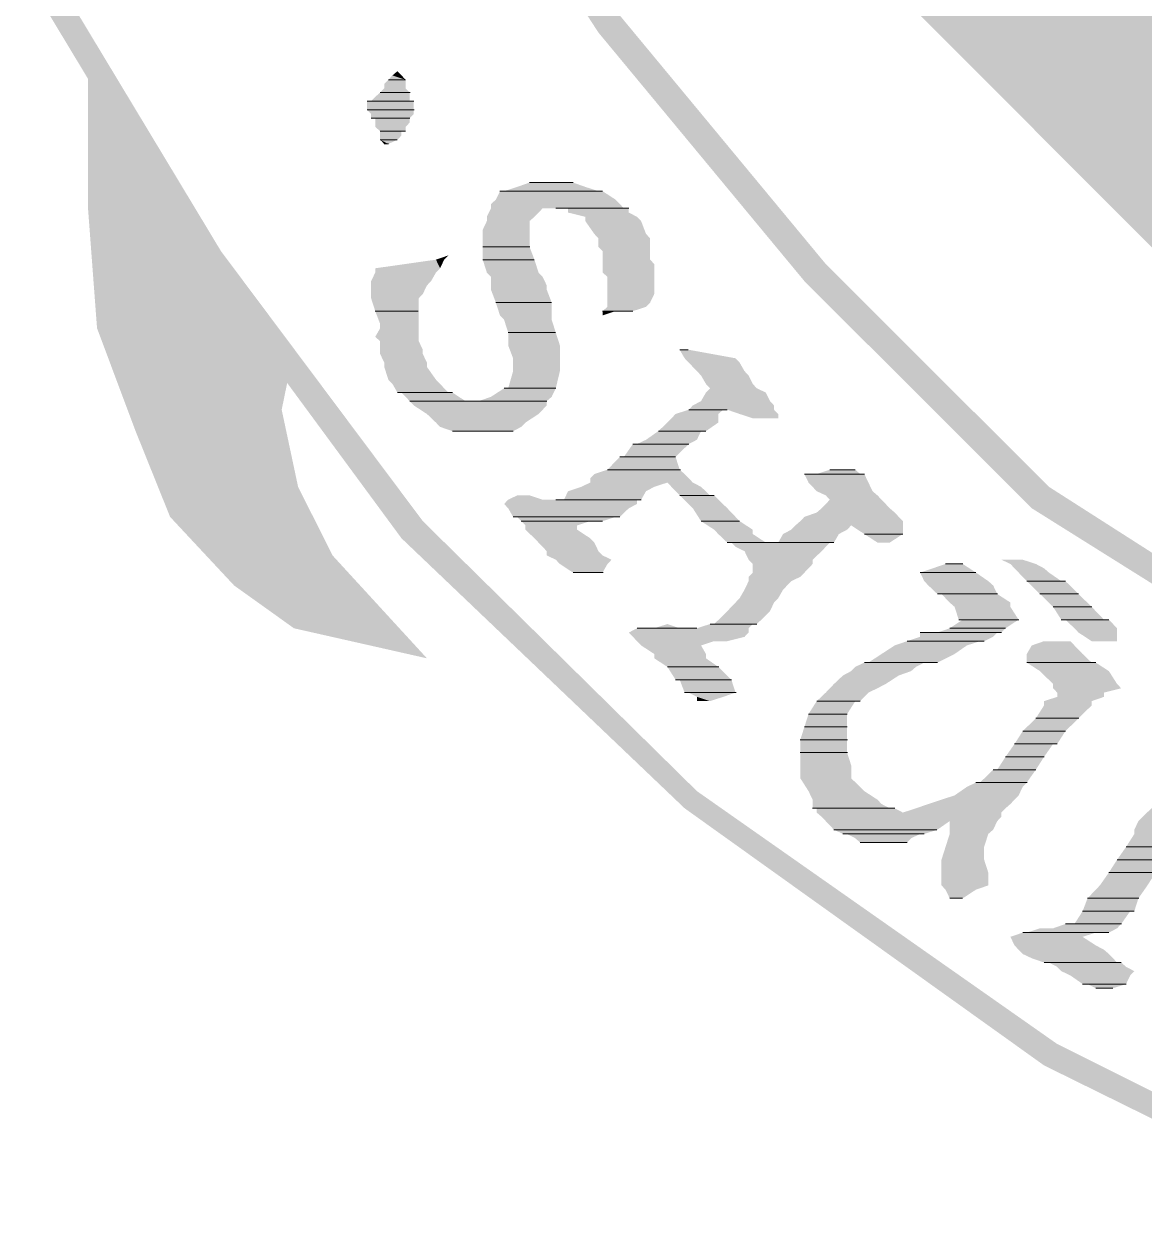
# Model space of a CAD drawing. Header units: inches. Extents: x 0.9 to 46, y 0.8 to 32.4.
# Drawn here: x 43.3525 to 43.7883, y 8.1898 to 8.6565 of the extents above; entities that cross this region are included whole.
import ezdxf

# ---------------------------------------------------------------- set-up
doc = ezdxf.new("R2010")
doc.units = ezdxf.units.IN
doc.header["$MEASUREMENT"] = 0
doc.layers.add('PDF_Geometry', color=7, linetype='Continuous')
doc.layers.add('PDF_Solid Fills', color=7, linetype='Continuous')

msp = doc.modelspace()

# ---------------------------------------------------------------- linework, layer by layer
at = {"layer": 'PDF_Geometry', "lineweight": 9}
for points in [[(43.49417, 8.63483), (43.50084, 8.63483)], [(43.49417, 8.63483), (43.50084, 8.63483)], [(43.49098, 8.62985), (43.50265, 8.62985)], [(43.49098, 8.62985), (43.50265, 8.62985)], [(43.48747, 8.6265), (43.48588, 8.6265), (43.50407, 8.6265)], [(43.48747, 8.6265), (43.50407, 8.6265)], [(43.48588, 8.62319), (43.50421, 8.62319)], [(43.48588, 8.62319), (43.50421, 8.62319)], [(43.48747, 8.61984), (43.50247, 8.61984)], [(43.48747, 8.61984), (43.50248, 8.61984)], [(43.49098, 8.61483), (43.49931, 8.61483)], [(43.49098, 8.61483), (43.50088, 8.61483), (43.49928, 8.61483)], [(43.49098, 8.61151), (43.49764, 8.61151)], [(43.49098, 8.61151), (43.49764, 8.61151)], [(43.49258, 8.60985), (43.49425, 8.60985)], [(43.53916, 8.5915), (43.53757, 8.5915), (43.57745, 8.5915)], [(43.53916, 8.5915), (43.57745, 8.5915)], [(43.55575, 8.59485), (43.54905, 8.59485), (43.56596, 8.59485)], [(43.55575, 8.59485), (43.56596, 8.59485)], [(43.55926, 8.58484), (43.58766, 8.58484)], [(43.55926, 8.58484), (43.58766, 8.58484)], [(43.53087, 8.56984), (43.5492, 8.56984)], [(43.53087, 8.56984), (43.5492, 8.56984)], [(43.53087, 8.56486), (43.55087, 8.56486)], [(43.53087, 8.56486), (43.55087, 8.56486)], [(43.48907, 8.54486), (43.50573, 8.54486)], [(43.48907, 8.54486), (43.50573, 8.54486)], [(43.53597, 8.54818), (43.55765, 8.54818)], [(43.53597, 8.54818), (43.55765, 8.54818)], [(43.57745, 8.54486), (43.58412, 8.54486)], [(43.57745, 8.54486), (43.58926, 8.54486), (43.58415, 8.54486)], [(43.57745, 8.54486), (43.58245, 8.54486)], [(43.57745, 8.54486), (43.58415, 8.54486), (43.58255, 8.54486)], [(43.54076, 8.5365), (43.55909, 8.5365)], [(43.54076, 8.5365), (43.55909, 8.5365)], [(43.60744, 8.52983), (43.61078, 8.52983)], [(43.49769, 8.51318), (43.51906, 8.51318)], [(43.49769, 8.51318), (43.51906, 8.51318)], [(43.54076, 8.51483), (43.53916, 8.51483), (43.55926, 8.51483)], [(43.54076, 8.51483), (43.55909, 8.51483)], [(43.50247, 8.50986), (43.5558, 8.50986)], [(43.50247, 8.50986), (43.5558, 8.50986)], [(43.61095, 8.50651), (43.62429, 8.50651)], [(43.61095, 8.50651), (43.62595, 8.50651), (43.62435, 8.50651)], [(43.51906, 8.49818), (43.53916, 8.49818)], [(43.51906, 8.49818), (43.54267, 8.49818), (43.53916, 8.49818)], [(43.52576, 8.49818), (43.53597, 8.49818)], [(43.52576, 8.49818), (43.53916, 8.49818), (43.53597, 8.49818)], [(43.59914, 8.49818), (43.61581, 8.49818)], [(43.59914, 8.49818), (43.61765, 8.49818), (43.61574, 8.49818)], [(43.59085, 8.49317), (43.58926, 8.49317), (43.61095, 8.49317)], [(43.59085, 8.49317), (43.61085, 8.49317)], [(43.58574, 8.48816), (43.58415, 8.48816), (43.60584, 8.48816)], [(43.58574, 8.48816), (43.60575, 8.48816)], [(43.57936, 8.48318), (43.60769, 8.48318)], [(43.57936, 8.48318), (43.60769, 8.48318)], [(43.66072, 8.48149), (43.65594, 8.48149), (43.67923, 8.48149)], [(43.66072, 8.48149), (43.67923, 8.48149)], [(43.66934, 8.48318), (43.66583, 8.48318), (43.67572, 8.48318)], [(43.67093, 8.48318), (43.66934, 8.48318), (43.67412, 8.48318)], [(43.66934, 8.48318), (43.67572, 8.48318)], [(43.56245, 8.47151), (43.55926, 8.47151), (43.59085, 8.47151)], [(43.56245, 8.47151), (43.59245, 8.47151), (43.59085, 8.47151)], [(43.60744, 8.4732), (43.62077, 8.4732)], [(43.60744, 8.4732), (43.62084, 8.4732)], [(43.54267, 8.46484), (43.58255, 8.46484)], [(43.54267, 8.46484), (43.58415, 8.46484), (43.58255, 8.46484)], [(43.54586, 8.46318), (43.57253, 8.46318)], [(43.54586, 8.46318), (43.57745, 8.46318), (43.57266, 8.46318)], [(43.61574, 8.46318), (43.63073, 8.46318)], [(43.61574, 8.46318), (43.63073, 8.46318)], [(43.67923, 8.45817), (43.69423, 8.45817)], [(43.67923, 8.45817), (43.69423, 8.45817)], [(43.62595, 8.45485), (43.66583, 8.45485)], [(43.62595, 8.45485), (43.66742, 8.45485), (43.66583, 8.45485)], [(43.56596, 8.44317), (43.57745, 8.44317)], [(43.56596, 8.44317), (43.57763, 8.44317)], [(43.70093, 8.44317), (43.72259, 8.44317)], [(43.70093, 8.44317), (43.72259, 8.44317)], [(43.71241, 8.44652), (43.71081, 8.44652), (43.71751, 8.44652)], [(43.7424, 8.43986), (43.75741, 8.43986)], [(43.7424, 8.43986), (43.7574, 8.43986)], [(43.70762, 8.43485), (43.73091, 8.43485)], [(43.70762, 8.43485), (43.73096, 8.43485)], [(43.74751, 8.43485), (43.76251, 8.43485)], [(43.74751, 8.43485), (43.76251, 8.43485)], [(43.75261, 8.42984), (43.76762, 8.42984)], [(43.75261, 8.42984), (43.76762, 8.42984)], [(43.71592, 8.42486), (43.73921, 8.42486)], [(43.71592, 8.42486), (43.73926, 8.42486)], [(43.7558, 8.42486), (43.77431, 8.42486)], [(43.7558, 8.42486), (43.77431, 8.42486)], [(43.59245, 8.42151), (43.59085, 8.42151), (43.61414, 8.42151)], [(43.59755, 8.42151), (43.59245, 8.42151), (43.61095, 8.42151)], [(43.59245, 8.42151), (43.61414, 8.42151)], [(43.59755, 8.42151), (43.61095, 8.42151)], [(43.62084, 8.42317), (43.61924, 8.42317), (43.63584, 8.42317)], [(43.62084, 8.42317), (43.63743, 8.42317), (43.63584, 8.42317)], [(43.70762, 8.41985), (43.70093, 8.41985), (43.73091, 8.41985)], [(43.70762, 8.41985), (43.73251, 8.41985), (43.73091, 8.41985)], [(43.71241, 8.42151), (43.73407, 8.42151)], [(43.71241, 8.42151), (43.73407, 8.42151)], [(43.69582, 8.4165), (43.72415, 8.4165)], [(43.69582, 8.4165), (43.72581, 8.4165), (43.72422, 8.4165)], [(43.60265, 8.40652), (43.62266, 8.40652)], [(43.60265, 8.40652), (43.62266, 8.40652)], [(43.68082, 8.40817), (43.67923, 8.40817), (43.70252, 8.40817)], [(43.68082, 8.40817), (43.70582, 8.40817)], [(43.68082, 8.40817), (43.70762, 8.40817), (43.70571, 8.40817)], [(43.68082, 8.40817), (43.70571, 8.40817), (43.70252, 8.40817)], [(43.7424, 8.40817), (43.76907, 8.40817)], [(43.7424, 8.40817), (43.7692, 8.40817)], [(43.60584, 8.40151), (43.62754, 8.40151)], [(43.60584, 8.40151), (43.6275, 8.40151)], [(43.60936, 8.3965), (43.62914, 8.3965)], [(43.60936, 8.3965), (43.62936, 8.3965)], [(43.66072, 8.39318), (43.67572, 8.39318)], [(43.66072, 8.39318), (43.67763, 8.39318), (43.67572, 8.39318)], [(43.65753, 8.38817), (43.67254, 8.38817)], [(43.65753, 8.38817), (43.67254, 8.38817)], [(43.74591, 8.38651), (43.76259, 8.38651)], [(43.74591, 8.38651), (43.76259, 8.38651)], [(43.65594, 8.38319), (43.67261, 8.38319)], [(43.65594, 8.38319), (43.67261, 8.38319)], [(43.74081, 8.3815), (43.75748, 8.3815)], [(43.74081, 8.3815), (43.75748, 8.3815)], [(43.65434, 8.37818), (43.67267, 8.37818)], [(43.65434, 8.37818), (43.67267, 8.37818)], [(43.65434, 8.37317), (43.67267, 8.37317)], [(43.65434, 8.37317), (43.67267, 8.37317)], [(43.73762, 8.37652), (43.75261, 8.37652)], [(43.73762, 8.37652), (43.75421, 8.37652), (43.75261, 8.37652)], [(43.73411, 8.37151), (43.74911, 8.37151)], [(43.73411, 8.37151), (43.74911, 8.37151)], [(43.73091, 8.36651), (43.72932, 8.36651), (43.74591, 8.36651)], [(43.73091, 8.36651), (43.74591, 8.36651)], [(43.72422, 8.36153), (43.72262, 8.36153), (43.7424, 8.36153)], [(43.72422, 8.36153), (43.74255, 8.36153)], [(43.65913, 8.35151), (43.69103, 8.35151)], [(43.65913, 8.35151), (43.69103, 8.35151)], [(43.66742, 8.34318), (43.70743, 8.34318)], [(43.66742, 8.34318), (43.70743, 8.34318)], [(43.67093, 8.34152), (43.70093, 8.34152)], [(43.67093, 8.34152), (43.70252, 8.34152), (43.70093, 8.34152)], [(43.67763, 8.33817), (43.69263, 8.33817)], [(43.67763, 8.33817), (43.69582, 8.33817), (43.69263, 8.33817)], [(43.67923, 8.33817), (43.68752, 8.33817)], [(43.67923, 8.33817), (43.69263, 8.33817), (43.68752, 8.33817)], [(43.78101, 8.33651), (43.79767, 8.33651)], [(43.78101, 8.33651), (43.79767, 8.33651)], [(43.7775, 8.3315), (43.79417, 8.3315)], [(43.7775, 8.3315), (43.796, 8.3315), (43.79409, 8.3315)], [(43.77431, 8.32653), (43.79264, 8.32653)], [(43.77431, 8.32653), (43.79264, 8.32653)], [(43.71241, 8.31651), (43.71741, 8.31651)], [(43.76601, 8.31651), (43.78601, 8.31651)], [(43.76601, 8.31651), (43.78601, 8.31651)], [(43.7641, 8.3115), (43.78243, 8.3115)], [(43.7641, 8.3115), (43.7842, 8.3115), (43.7826, 8.3115)], [(43.7424, 8.30317), (43.74081, 8.30317), (43.7692, 8.30317)], [(43.7424, 8.30317), (43.77431, 8.30317), (43.7692, 8.30317)], [(43.76091, 8.30652), (43.7574, 8.30652), (43.77909, 8.30652)], [(43.76091, 8.30652), (43.77924, 8.30652)], [(43.7491, 8.29153), (43.77909, 8.29153)], [(43.7491, 8.29153), (43.77909, 8.29153)], [(43.7641, 8.28317), (43.78101, 8.28317)], [(43.7641, 8.28317), (43.78077, 8.28317)], [(43.7692, 8.28151), (43.7759, 8.28151), (43.77431, 8.28151)]]:
    msp.add_lwpolyline(points, close=True, dxfattribs=at)
at = {"layer": 'PDF_Solid Fills', "lineweight": 9, "transparency": 33554559}
for points in [[(44.04933, 8.56151), (43.65753, 9.18983), (43.67763, 9.20148)], [(44.04933, 8.51653), (44.04933, 8.56151), (43.65753, 9.18983)], [(43.52927, 8.72484), (43.58415, 8.65985), (43.57585, 8.65318)], [(43.67763, 8.69651), (43.66934, 8.69153), (43.84578, 8.52983)], [(43.66934, 8.69153), (43.84578, 8.52983), (43.83908, 8.5215)], [(43.36081, 8.68151), (43.35251, 8.6765), (43.42909, 8.56818)], [(43.35251, 8.6765), (43.42909, 8.56818), (43.42079, 8.56317)], [(43.58415, 8.65985), (43.57585, 8.65318), (43.66423, 8.56317)], [(43.57585, 8.65318), (43.66423, 8.56317), (43.65594, 8.5565)], [(43.49769, 8.63818), (43.49577, 8.63652), (43.49928, 8.63652)], [(43.38761, 8.63652), (43.3774, 8.63652), (43.38761, 8.58484)], [(43.3774, 8.63652), (43.38761, 8.58484), (43.3774, 8.58484)], [(43.49417, 8.63483), (43.49258, 8.63317), (43.50088, 8.63317)], [(43.49577, 8.63652), (43.49417, 8.63483), (43.50088, 8.63483)], [(43.49417, 8.63483), (43.50088, 8.63483), (43.50088, 8.63317)], [(43.49577, 8.63652), (43.49928, 8.63652), (43.50088, 8.63483)], [(43.49098, 8.62985), (43.48907, 8.62816), (43.50247, 8.62816)], [(43.49258, 8.63151), (43.49098, 8.62985), (43.50247, 8.62985)], [(43.49098, 8.62985), (43.50247, 8.62985), (43.50247, 8.62816)], [(43.49258, 8.63317), (43.49258, 8.63151), (43.50088, 8.63151)], [(43.49258, 8.63317), (43.50088, 8.63317), (43.50088, 8.63151)], [(43.49258, 8.63151), (43.50088, 8.63151), (43.50247, 8.62985)], [(43.48588, 8.6265), (43.48588, 8.62485), (43.50407, 8.62485)], [(43.48588, 8.6265), (43.50407, 8.6265), (43.50407, 8.62485)], [(43.48588, 8.62485), (43.48588, 8.62319), (43.50407, 8.62319)], [(43.48588, 8.62485), (43.50407, 8.62485), (43.50407, 8.62319)], [(43.48907, 8.62816), (43.48747, 8.6265), (43.50247, 8.6265)], [(43.48907, 8.62816), (43.50247, 8.62816), (43.50247, 8.6265)], [(43.48588, 8.62319), (43.48747, 8.6215), (43.50407, 8.6215)], [(43.48588, 8.62319), (43.50407, 8.62319), (43.50407, 8.6215)], [(43.48747, 8.6215), (43.48747, 8.61984), (43.50247, 8.61984)], [(43.48747, 8.6215), (43.50407, 8.6215), (43.50247, 8.61984)], [(43.48907, 8.61984), (43.48907, 8.61818), (43.50247, 8.61818)], [(43.48907, 8.61984), (43.50247, 8.61984), (43.50247, 8.61818)], [(43.48907, 8.61818), (43.48907, 8.61652), (43.50088, 8.61652)], [(43.48907, 8.61818), (43.50247, 8.61818), (43.50088, 8.61652)], [(43.48907, 8.61652), (43.49098, 8.61483), (43.50088, 8.61483)], [(43.48907, 8.61652), (43.50088, 8.61652), (43.50088, 8.61483)], [(43.49098, 8.61483), (43.49098, 8.61317), (43.49928, 8.61317)], [(43.49098, 8.61483), (43.49928, 8.61483), (43.49928, 8.61317)], [(43.49098, 8.61317), (43.49098, 8.61151), (43.49769, 8.61151)], [(43.49098, 8.61317), (43.49928, 8.61317), (43.49769, 8.61151)], [(43.49098, 8.61151), (43.49258, 8.60985), (43.49417, 8.60985)], [(43.49098, 8.61151), (43.49769, 8.61151), (43.49417, 8.60985)], [(43.53757, 8.5915), (43.53597, 8.58819), (43.58255, 8.58819)], [(43.53757, 8.5915), (43.57745, 8.5915), (43.58255, 8.58819)], [(43.54427, 8.59316), (43.53916, 8.5915), (43.57585, 8.5915)], [(43.54905, 8.59485), (43.54427, 8.59316), (43.57075, 8.59316)], [(43.54427, 8.59316), (43.57075, 8.59316), (43.57585, 8.5915)], [(43.54905, 8.59485), (43.56596, 8.59485), (43.57075, 8.59316)], [(43.53597, 8.58819), (43.53406, 8.58649), (43.58415, 8.58649)], [(43.53597, 8.58819), (43.58255, 8.58819), (43.58415, 8.58649)], [(43.38761, 8.58484), (43.3774, 8.58484), (43.3908, 8.53985)], [(43.3774, 8.58484), (43.3908, 8.53985), (43.38091, 8.53819)], [(43.53406, 8.58484), (43.53246, 8.58152), (43.55097, 8.58152)], [(43.53406, 8.58649), (43.53406, 8.58484), (43.58574, 8.58484)], [(43.53406, 8.58649), (43.58415, 8.58649), (43.58574, 8.58484)], [(43.53406, 8.58484), (43.55416, 8.58484), (43.55097, 8.58152)], [(43.56405, 8.58484), (43.56405, 8.58318), (43.58766, 8.58318)], [(43.56405, 8.58484), (43.58766, 8.58484), (43.58766, 8.58318)], [(43.56405, 8.58318), (43.57075, 8.58152), (43.59085, 8.58152)], [(43.56405, 8.58318), (43.58766, 8.58318), (43.59085, 8.58152)], [(43.53246, 8.57986), (43.53087, 8.57651), (43.54905, 8.57651)], [(43.53246, 8.58152), (43.53246, 8.57986), (43.54905, 8.57986)], [(43.53246, 8.58152), (43.55097, 8.58152), (43.54905, 8.57986)], [(43.53246, 8.57986), (43.54905, 8.57986), (43.54905, 8.57651)], [(43.57075, 8.58152), (43.57075, 8.57986), (43.59245, 8.57986)], [(43.57075, 8.58152), (43.59085, 8.58152), (43.59245, 8.57986)], [(43.57075, 8.57986), (43.57426, 8.57485), (43.59436, 8.57485)], [(43.57075, 8.57986), (43.59245, 8.57986), (43.59436, 8.57485)], [(43.53087, 8.57651), (43.53087, 8.56984), (43.54905, 8.56984)], [(43.53087, 8.57651), (43.54905, 8.57651), (43.54905, 8.56984)], [(43.57426, 8.57485), (43.57585, 8.57319), (43.59595, 8.57319)], [(43.57426, 8.57485), (43.59436, 8.57485), (43.59595, 8.57319)], [(43.57585, 8.57319), (43.57585, 8.56984), (43.59595, 8.56984)], [(43.57585, 8.57319), (43.59595, 8.57319), (43.59595, 8.56984)], [(43.42909, 8.56818), (43.42079, 8.56317), (43.50757, 8.46318)], [(43.53087, 8.56984), (43.53087, 8.56486), (43.55097, 8.56486)], [(43.53087, 8.56984), (43.54905, 8.56984), (43.55097, 8.56486)], [(43.57585, 8.56984), (43.57745, 8.56818), (43.59595, 8.56818)], [(43.57585, 8.56984), (43.59595, 8.56984), (43.59595, 8.56818)], [(43.57745, 8.56818), (43.57745, 8.56486), (43.59595, 8.56486)], [(43.57745, 8.56818), (43.59595, 8.56818), (43.59595, 8.56486)], [(43.51268, 8.56486), (43.48907, 8.56151), (43.51428, 8.56151)], [(43.51747, 8.56652), (43.51268, 8.56486), (43.51587, 8.56486)], [(43.51268, 8.56486), (43.51587, 8.56486), (43.51428, 8.56151)], [(43.53087, 8.56486), (43.53246, 8.55985), (43.55256, 8.55985)], [(43.53087, 8.56486), (43.55097, 8.56486), (43.55256, 8.55985)], [(43.57745, 8.56486), (43.57745, 8.56317), (43.59755, 8.56317)], [(43.57745, 8.56486), (43.59595, 8.56486), (43.59755, 8.56317)], [(43.42079, 8.56317), (43.50757, 8.46318), (43.49928, 8.45651)], [(43.48907, 8.55985), (43.48747, 8.5565), (43.51077, 8.5565)], [(43.48907, 8.56151), (43.48907, 8.55985), (43.51268, 8.55985)], [(43.48907, 8.56151), (43.51428, 8.56151), (43.51268, 8.55985)], [(43.48907, 8.55985), (43.51268, 8.55985), (43.51077, 8.5565)], [(43.53246, 8.55985), (43.53406, 8.55819), (43.55416, 8.55819)], [(43.53246, 8.55985), (43.55256, 8.55985), (43.55416, 8.55819)], [(43.57745, 8.56317), (43.57745, 8.55985), (43.59755, 8.55985)], [(43.57745, 8.56317), (43.59755, 8.56317), (43.59755, 8.55985)], [(43.57745, 8.55985), (43.57936, 8.55819), (43.59755, 8.55819)], [(43.57745, 8.55985), (43.59755, 8.55985), (43.59755, 8.55819)], [(43.66423, 8.56317), (43.65594, 8.5565), (43.75101, 8.47652)], [(43.48747, 8.5565), (43.48747, 8.55484), (43.50917, 8.55484)], [(43.48747, 8.5565), (43.51077, 8.5565), (43.50917, 8.55484)], [(43.48747, 8.55484), (43.48747, 8.55153), (43.50757, 8.55153)], [(43.48747, 8.55484), (43.50917, 8.55484), (43.50757, 8.55153)], [(43.53406, 8.55819), (43.53406, 8.55484), (43.55575, 8.55484)], [(43.53406, 8.55819), (43.55416, 8.55819), (43.55575, 8.55484)], [(43.53406, 8.55484), (43.53406, 8.55319), (43.55575, 8.55319)], [(43.53406, 8.55484), (43.55575, 8.55484), (43.55575, 8.55319)], [(43.57936, 8.55819), (43.57936, 8.55484), (43.59755, 8.55484)], [(43.57936, 8.55819), (43.59755, 8.55819), (43.59755, 8.55484)], [(43.57936, 8.55484), (43.57936, 8.55153), (43.59755, 8.55153)], [(43.57936, 8.55484), (43.59755, 8.55484), (43.59755, 8.55153)], [(43.65594, 8.5565), (43.75101, 8.47652), (43.74432, 8.46819)], [(43.48747, 8.55153), (43.48747, 8.54984), (43.50598, 8.54984)], [(43.48747, 8.55153), (43.50757, 8.55153), (43.50598, 8.54984)], [(43.48747, 8.54984), (43.48907, 8.54486), (43.50598, 8.54486)], [(43.48747, 8.54984), (43.50598, 8.54984), (43.50598, 8.54486)], [(43.53406, 8.55319), (43.53597, 8.54818), (43.55767, 8.54818)], [(43.53406, 8.55319), (43.55575, 8.55319), (43.55767, 8.54818)], [(43.57936, 8.55153), (43.57936, 8.54818), (43.59595, 8.54818)], [(43.57936, 8.55153), (43.59755, 8.55153), (43.59595, 8.54818)], [(43.48907, 8.54486), (43.49098, 8.53985), (43.50598, 8.53985)], [(43.48907, 8.54486), (43.50598, 8.54486), (43.50598, 8.53985)], [(43.53597, 8.54818), (43.53757, 8.54317), (43.55767, 8.54317)], [(43.53597, 8.54818), (43.55767, 8.54818), (43.55767, 8.54317)], [(43.57936, 8.54652), (43.57745, 8.54486), (43.58926, 8.54486)], [(43.57745, 8.54486), (43.58255, 8.54486), (43.57745, 8.54317)], [(43.57936, 8.54818), (43.57936, 8.54652), (43.59436, 8.54652)], [(43.57936, 8.54818), (43.59595, 8.54818), (43.59436, 8.54652)], [(43.57936, 8.54652), (43.59436, 8.54652), (43.58926, 8.54486)], [(43.53757, 8.54317), (43.53916, 8.54151), (43.55767, 8.54151)], [(43.53757, 8.54317), (43.55767, 8.54317), (43.55767, 8.54151)], [(43.53916, 8.54151), (43.54076, 8.5365), (43.55926, 8.5365)], [(43.53916, 8.54151), (43.55767, 8.54151), (43.55926, 8.5365)], [(43.3908, 8.53985), (43.38091, 8.53819), (43.4042, 8.5015)], [(43.38091, 8.53819), (43.4042, 8.5015), (43.3959, 8.49818)], [(43.49098, 8.53819), (43.48907, 8.53484), (43.50598, 8.53484)], [(43.49098, 8.53985), (43.49098, 8.53819), (43.50598, 8.53819)], [(43.49098, 8.53985), (43.50598, 8.53985), (43.50598, 8.53819)], [(43.49098, 8.53819), (43.50598, 8.53819), (43.50598, 8.53484)], [(43.54076, 8.5365), (43.54076, 8.53152), (43.56086, 8.53152)], [(43.54076, 8.5365), (43.55926, 8.5365), (43.56086, 8.53152)], [(43.44249, 8.50651), (43.4527, 8.50651), (43.44759, 8.53152)], [(43.4527, 8.50651), (43.44759, 8.53152), (43.45748, 8.52983)], [(43.48907, 8.53484), (43.49098, 8.53318), (43.50598, 8.53318)], [(43.48907, 8.53484), (43.50598, 8.53484), (43.50598, 8.53318)], [(43.49098, 8.53318), (43.49098, 8.52983), (43.50757, 8.52983)], [(43.49098, 8.53318), (43.50598, 8.53318), (43.50757, 8.52983)], [(43.54076, 8.53152), (43.54267, 8.52651), (43.56086, 8.52651)], [(43.54076, 8.53152), (43.56086, 8.53152), (43.56086, 8.52651)], [(43.49098, 8.52983), (43.49098, 8.52817), (43.50757, 8.52817)], [(43.49098, 8.52983), (43.50757, 8.52983), (43.50757, 8.52817)], [(43.49098, 8.52817), (43.49258, 8.52485), (43.50917, 8.52485)], [(43.49098, 8.52817), (43.50757, 8.52817), (43.50917, 8.52485)], [(43.54267, 8.52651), (43.54267, 8.5215), (43.56086, 8.5215)], [(43.54267, 8.52651), (43.56086, 8.52651), (43.56086, 8.5215)], [(43.60744, 8.52983), (43.60936, 8.52651), (43.62914, 8.52651)], [(43.60744, 8.52983), (43.61095, 8.52983), (43.62914, 8.52651)], [(43.60936, 8.52651), (43.61095, 8.52485), (43.63073, 8.52485)], [(43.60936, 8.52651), (43.62914, 8.52651), (43.63073, 8.52485)], [(43.49258, 8.52485), (43.49258, 8.52316), (43.50917, 8.52316)], [(43.49258, 8.52485), (43.50917, 8.52485), (43.50917, 8.52316)], [(43.49258, 8.52316), (43.49417, 8.51819), (43.51268, 8.51819)], [(43.49258, 8.52316), (43.50917, 8.52316), (43.51268, 8.51819)], [(43.54267, 8.5215), (43.54076, 8.51483), (43.55926, 8.51483)], [(43.54267, 8.5215), (43.56086, 8.5215), (43.55926, 8.51483)], [(43.61095, 8.52485), (43.61414, 8.5215), (43.63265, 8.5215)], [(43.61095, 8.52485), (43.63073, 8.52485), (43.63265, 8.5215)], [(43.61414, 8.5215), (43.61574, 8.51984), (43.63424, 8.51984)], [(43.61414, 8.5215), (43.63265, 8.5215), (43.63424, 8.51984)], [(43.49417, 8.51819), (43.49577, 8.51653), (43.51428, 8.51653)], [(43.49417, 8.51819), (43.51268, 8.51819), (43.51428, 8.51653)], [(43.61574, 8.51984), (43.61765, 8.51653), (43.63584, 8.51653)], [(43.61574, 8.51984), (43.63424, 8.51984), (43.63584, 8.51653)], [(43.49577, 8.51653), (43.49769, 8.51318), (43.51747, 8.51318)], [(43.49577, 8.51653), (43.51428, 8.51653), (43.51747, 8.51318)], [(43.49928, 8.51318), (43.50247, 8.50986), (43.52417, 8.50986)], [(43.49928, 8.51318), (43.51906, 8.51318), (43.52417, 8.50986)], [(43.53916, 8.51483), (43.53406, 8.51152), (43.55767, 8.51152)], [(43.53916, 8.51483), (43.55926, 8.51483), (43.55767, 8.51152)], [(43.61765, 8.51318), (43.61574, 8.50986), (43.64254, 8.50986)], [(43.61765, 8.51653), (43.61924, 8.51483), (43.63743, 8.51483)], [(43.61765, 8.51653), (43.63584, 8.51653), (43.63743, 8.51483)], [(43.61924, 8.51483), (43.61765, 8.51318), (43.64094, 8.51318)], [(43.61765, 8.51318), (43.64094, 8.51318), (43.64254, 8.50986)], [(43.61924, 8.51483), (43.63743, 8.51483), (43.64094, 8.51318)], [(43.50247, 8.50986), (43.50407, 8.50817), (43.55575, 8.50817)], [(43.50247, 8.50986), (43.55575, 8.50986), (43.55575, 8.50817)], [(43.50407, 8.50817), (43.50917, 8.50485), (43.55256, 8.50485)], [(43.50407, 8.50817), (43.55575, 8.50817), (43.55256, 8.50485)], [(43.53406, 8.51152), (43.52927, 8.50986), (43.55575, 8.50986)], [(43.53406, 8.51152), (43.55767, 8.51152), (43.55575, 8.50986)], [(43.61255, 8.50817), (43.61095, 8.50651), (43.64413, 8.50651)], [(43.61574, 8.50986), (43.61255, 8.50817), (43.64413, 8.50817)], [(43.61255, 8.50817), (43.64413, 8.50817), (43.64413, 8.50651)], [(43.61574, 8.50986), (43.64254, 8.50986), (43.64413, 8.50817)], [(43.44919, 8.4732), (43.45908, 8.47652), (43.44249, 8.50651)], [(43.45908, 8.47652), (43.44249, 8.50651), (43.4527, 8.50651)], [(43.50917, 8.50485), (43.51268, 8.5015), (43.54746, 8.5015)], [(43.50917, 8.50485), (43.55256, 8.50485), (43.54746, 8.5015)], [(43.60584, 8.50485), (43.60265, 8.5015), (43.62244, 8.5015)], [(43.61095, 8.50651), (43.60584, 8.50485), (43.62244, 8.50485)], [(43.60584, 8.50485), (43.62244, 8.50485), (43.62244, 8.5015)], [(43.61095, 8.50651), (43.62435, 8.50651), (43.62244, 8.50485)], [(43.62595, 8.50651), (43.63073, 8.50485), (43.64573, 8.50485)], [(43.62595, 8.50651), (43.64413, 8.50651), (43.64573, 8.50485)], [(43.63073, 8.50485), (43.63584, 8.50319), (43.64573, 8.50319)], [(43.63073, 8.50485), (43.64573, 8.50485), (43.64573, 8.50319)], [(43.4042, 8.5015), (43.3959, 8.49818), (43.4176, 8.47151)], [(43.3959, 8.49818), (43.4176, 8.47151), (43.40931, 8.46484)], [(43.51268, 8.5015), (43.51428, 8.49984), (43.54586, 8.49984)], [(43.51268, 8.5015), (43.54746, 8.5015), (43.54586, 8.49984)], [(43.51428, 8.49984), (43.51906, 8.49818), (43.54267, 8.49818)], [(43.51428, 8.49984), (43.54586, 8.49984), (43.54267, 8.49818)], [(43.59914, 8.49818), (43.59436, 8.49483), (43.61414, 8.49483)], [(43.60265, 8.5015), (43.59914, 8.49818), (43.61765, 8.49818)], [(43.59914, 8.49818), (43.61574, 8.49818), (43.61414, 8.49483)], [(43.60265, 8.5015), (43.62244, 8.5015), (43.61765, 8.49818)], [(43.59436, 8.49483), (43.59085, 8.49317), (43.61095, 8.49317)], [(43.59436, 8.49483), (43.61414, 8.49483), (43.61095, 8.49317)], [(43.58926, 8.49317), (43.58574, 8.48816), (43.60584, 8.48816)], [(43.58926, 8.49317), (43.61095, 8.49317), (43.60584, 8.48816)], [(43.58415, 8.48816), (43.57936, 8.48318), (43.60744, 8.48318)], [(43.58415, 8.48816), (43.60584, 8.48816), (43.60744, 8.48318)], [(43.57426, 8.48149), (43.57266, 8.47987), (43.61095, 8.47987)], [(43.57266, 8.47987), (43.57266, 8.47818), (43.61255, 8.47818)], [(43.57266, 8.47987), (43.61095, 8.47987), (43.61255, 8.47818)], [(43.57936, 8.48318), (43.57426, 8.48149), (43.60936, 8.48149)], [(43.57426, 8.48149), (43.60936, 8.48149), (43.61095, 8.47987)], [(43.57936, 8.48318), (43.60744, 8.48318), (43.60936, 8.48149)], [(43.65594, 8.48149), (43.65753, 8.47818), (43.68082, 8.47818)], [(43.65594, 8.48149), (43.67923, 8.48149), (43.68082, 8.47818)], [(43.66583, 8.48318), (43.66072, 8.48149), (43.67763, 8.48149)], [(43.66583, 8.48318), (43.67572, 8.48318), (43.67763, 8.48149)], [(43.47248, 8.44984), (43.44919, 8.4732), (43.45908, 8.47652)], [(43.56405, 8.47482), (43.56245, 8.47151), (43.59245, 8.47151)], [(43.56915, 8.47652), (43.56405, 8.47482), (43.59436, 8.47482)], [(43.56405, 8.47482), (43.59436, 8.47482), (43.59245, 8.47151)], [(43.57266, 8.47818), (43.56915, 8.47652), (43.59755, 8.47652)], [(43.56915, 8.47652), (43.59755, 8.47652), (43.59436, 8.47482)], [(43.57266, 8.47818), (43.60265, 8.47818), (43.59755, 8.47652)], [(43.60265, 8.47818), (43.60425, 8.47652), (43.61574, 8.47652)], [(43.60265, 8.47818), (43.61255, 8.47818), (43.61574, 8.47652)], [(43.60425, 8.47652), (43.60744, 8.4732), (43.61924, 8.4732)], [(43.60425, 8.47652), (43.61574, 8.47652), (43.61924, 8.4732)], [(43.65753, 8.47818), (43.66072, 8.47482), (43.68242, 8.47482)], [(43.65753, 8.47818), (43.68082, 8.47818), (43.68242, 8.47482)], [(43.66072, 8.47482), (43.66423, 8.4732), (43.68433, 8.4732)], [(43.66072, 8.47482), (43.68242, 8.47482), (43.68433, 8.4732)], [(43.75101, 8.47652), (43.74432, 8.46819), (43.82918, 8.42652)], [(43.4176, 8.47151), (43.40931, 8.46484), (43.44089, 8.44483)], [(43.46418, 8.44317), (43.47248, 8.44984), (43.44919, 8.4732)], [(43.54076, 8.47151), (43.53916, 8.46985), (43.59085, 8.46985)], [(43.54427, 8.4732), (43.54076, 8.47151), (43.55416, 8.47151)], [(43.54076, 8.47151), (43.59085, 8.47151), (43.59085, 8.46985)], [(43.54427, 8.4732), (43.54905, 8.4732), (43.55416, 8.47151)], [(43.60744, 8.4732), (43.61255, 8.46819), (43.62595, 8.46819)], [(43.60744, 8.4732), (43.62084, 8.4732), (43.62595, 8.46819)], [(43.66583, 8.47151), (43.66264, 8.46819), (43.68912, 8.46819)], [(43.66423, 8.4732), (43.66583, 8.47151), (43.68593, 8.47151)], [(43.66423, 8.4732), (43.68433, 8.4732), (43.68593, 8.47151)], [(43.66583, 8.47151), (43.68593, 8.47151), (43.68912, 8.46819)], [(43.53916, 8.46985), (43.54076, 8.46819), (43.58766, 8.46819)], [(43.53916, 8.46985), (43.59085, 8.46985), (43.58766, 8.46819)], [(43.54076, 8.46819), (43.54267, 8.46484), (43.58415, 8.46484)], [(43.54076, 8.46819), (43.58766, 8.46819), (43.58415, 8.46484)], [(43.61255, 8.46819), (43.61574, 8.46318), (43.63073, 8.46318)], [(43.61255, 8.46819), (43.62595, 8.46819), (43.63073, 8.46318)], [(43.66072, 8.46653), (43.65594, 8.46484), (43.69263, 8.46484)], [(43.66264, 8.46819), (43.66072, 8.46653), (43.69103, 8.46653)], [(43.66072, 8.46653), (43.69103, 8.46653), (43.69263, 8.46484)], [(43.66264, 8.46819), (43.68912, 8.46819), (43.69103, 8.46653)], [(43.74432, 8.46819), (43.82918, 8.42652), (43.82408, 8.41819)], [(43.40931, 8.46484), (43.44089, 8.44483), (43.43419, 8.43817)], [(43.50757, 8.46318), (43.49928, 8.45651), (43.61414, 8.35818)], [(43.54427, 8.46484), (43.54586, 8.46318), (43.57745, 8.46318)], [(43.54427, 8.46484), (43.58255, 8.46484), (43.57745, 8.46318)], [(43.54586, 8.46318), (43.54746, 8.46152), (43.56756, 8.46152)], [(43.54586, 8.46318), (43.57266, 8.46318), (43.56756, 8.46152)], [(43.54746, 8.46152), (43.54746, 8.45986), (43.56756, 8.45986)], [(43.54746, 8.46152), (43.56756, 8.46152), (43.56756, 8.45986)], [(43.61574, 8.46318), (43.62084, 8.45986), (43.63584, 8.45986)], [(43.61574, 8.46318), (43.63073, 8.46318), (43.63584, 8.45986)], [(43.65243, 8.46152), (43.65083, 8.45986), (43.67253, 8.45986)], [(43.65434, 8.46318), (43.65243, 8.46152), (43.69422, 8.46152)], [(43.65243, 8.46152), (43.67412, 8.46152), (43.67253, 8.45986)], [(43.65594, 8.46484), (43.65434, 8.46318), (43.69422, 8.46318)], [(43.65434, 8.46318), (43.69422, 8.46318), (43.69422, 8.46152)], [(43.65594, 8.46484), (43.69263, 8.46484), (43.69422, 8.46318)], [(43.67412, 8.46152), (43.67923, 8.45817), (43.69422, 8.45817)], [(43.67412, 8.46152), (43.69422, 8.46152), (43.69422, 8.45817)], [(43.49928, 8.45651), (43.61414, 8.35818), (43.60936, 8.35151)], [(43.54746, 8.45986), (43.55097, 8.45651), (43.57266, 8.45651)], [(43.54746, 8.45986), (43.56756, 8.45986), (43.57266, 8.45651)], [(43.55097, 8.45651), (43.55256, 8.45485), (43.57426, 8.45485)], [(43.55097, 8.45651), (43.57266, 8.45651), (43.57426, 8.45485)], [(43.62084, 8.45986), (43.62244, 8.45817), (43.63584, 8.45817)], [(43.62084, 8.45986), (43.63584, 8.45986), (43.63584, 8.45817)], [(43.62244, 8.45817), (43.62595, 8.45485), (43.64094, 8.45485)], [(43.62244, 8.45817), (43.63584, 8.45817), (43.64094, 8.45485)], [(43.64764, 8.45817), (43.64573, 8.45485), (43.66742, 8.45485)], [(43.65083, 8.45986), (43.64764, 8.45817), (43.66934, 8.45817)], [(43.64764, 8.45817), (43.66934, 8.45817), (43.66742, 8.45485)], [(43.65083, 8.45986), (43.67253, 8.45986), (43.66934, 8.45817)], [(43.67923, 8.45817), (43.68433, 8.45485), (43.68912, 8.45485)], [(43.67923, 8.45817), (43.69422, 8.45817), (43.68912, 8.45485)], [(43.55256, 8.45485), (43.55575, 8.4515), (43.57585, 8.4515)], [(43.55256, 8.45485), (43.57426, 8.45485), (43.57585, 8.4515)], [(43.55575, 8.4515), (43.55575, 8.44984), (43.57745, 8.44984)], [(43.55575, 8.4515), (43.57585, 8.4515), (43.57745, 8.44984)], [(43.62754, 8.45485), (43.62914, 8.45319), (43.66423, 8.45319)], [(43.62754, 8.45485), (43.66583, 8.45485), (43.66423, 8.45319)], [(43.62914, 8.45319), (43.63265, 8.4515), (43.66264, 8.4515)], [(43.62914, 8.45319), (43.66423, 8.45319), (43.66264, 8.4515)], [(43.63265, 8.4515), (43.63424, 8.44818), (43.65913, 8.44818)], [(43.63265, 8.4515), (43.66264, 8.4515), (43.65913, 8.44818)], [(43.50917, 8.40983), (43.46418, 8.44317), (43.47248, 8.44984)], [(43.55575, 8.44984), (43.55926, 8.44818), (43.58096, 8.44818)], [(43.55575, 8.44984), (43.57745, 8.44984), (43.58096, 8.44818)], [(43.55926, 8.44818), (43.56086, 8.44652), (43.57936, 8.44652)], [(43.55926, 8.44818), (43.58096, 8.44818), (43.57936, 8.44652)], [(43.63424, 8.44818), (43.63584, 8.44652), (43.65913, 8.44652)], [(43.63424, 8.44818), (43.65913, 8.44818), (43.65913, 8.44652)], [(43.73251, 8.44818), (43.73602, 8.44652), (43.74591, 8.44652)], [(43.73251, 8.44818), (43.74081, 8.44818), (43.74591, 8.44652)], [(43.44089, 8.44483), (43.43419, 8.43817), (43.46099, 8.42984)], [(43.48078, 8.42652), (43.50917, 8.40983), (43.46418, 8.44317)], [(43.56086, 8.44652), (43.56596, 8.44317), (43.57745, 8.44317)], [(43.56086, 8.44652), (43.57936, 8.44652), (43.57745, 8.44317)], [(43.63584, 8.44317), (43.63424, 8.44152), (43.65434, 8.44152)], [(43.63584, 8.44652), (43.63584, 8.44317), (43.65594, 8.44317)], [(43.63584, 8.44652), (43.65913, 8.44652), (43.65594, 8.44317)], [(43.63584, 8.44317), (43.65594, 8.44317), (43.65434, 8.44152)], [(43.71081, 8.44652), (43.70093, 8.44317), (43.72262, 8.44317)], [(43.70093, 8.44317), (43.70252, 8.43986), (43.72741, 8.43986)], [(43.70093, 8.44317), (43.72262, 8.44317), (43.72741, 8.43986)], [(43.71081, 8.44652), (43.71751, 8.44652), (43.72262, 8.44317)], [(43.73602, 8.44652), (43.73762, 8.44483), (43.7491, 8.44483)], [(43.73602, 8.44652), (43.74591, 8.44652), (43.7491, 8.44483)], [(43.73762, 8.44483), (43.73921, 8.44317), (43.75101, 8.44317)], [(43.73762, 8.44483), (43.7491, 8.44483), (43.75101, 8.44317)], [(43.73921, 8.44317), (43.7424, 8.43986), (43.7558, 8.43986)], [(43.73921, 8.44317), (43.75101, 8.44317), (43.7558, 8.43986)], [(43.43419, 8.43817), (43.46099, 8.42984), (43.45748, 8.42151)], [(43.63424, 8.43986), (43.63265, 8.43651), (43.64764, 8.43651)], [(43.63424, 8.44152), (43.63424, 8.43986), (43.65083, 8.43986)], [(43.63424, 8.44152), (43.65434, 8.44152), (43.65083, 8.43986)], [(43.63424, 8.43986), (43.65083, 8.43986), (43.64764, 8.43651)], [(43.70252, 8.43986), (43.70412, 8.43817), (43.72932, 8.43817)], [(43.70252, 8.43986), (43.72741, 8.43986), (43.72932, 8.43817)], [(43.70412, 8.43817), (43.70762, 8.43485), (43.73091, 8.43485)], [(43.70412, 8.43817), (43.72932, 8.43817), (43.73091, 8.43485)], [(43.7424, 8.43986), (43.74751, 8.43485), (43.7625, 8.43485)], [(43.7424, 8.43986), (43.7574, 8.43986), (43.7625, 8.43485)], [(43.63073, 8.43319), (43.62914, 8.43153), (43.64413, 8.43153)], [(43.63265, 8.43651), (43.63073, 8.43319), (43.64573, 8.43319)], [(43.63073, 8.43319), (43.64573, 8.43319), (43.64413, 8.43153)], [(43.63265, 8.43651), (43.64764, 8.43651), (43.64573, 8.43319)], [(43.70922, 8.43485), (43.71241, 8.43153), (43.73602, 8.43153)], [(43.70922, 8.43485), (43.73091, 8.43485), (43.73602, 8.43153)], [(43.74751, 8.43485), (43.75261, 8.42984), (43.76761, 8.42984)], [(43.74751, 8.43485), (43.7625, 8.43485), (43.76761, 8.42984)], [(43.46099, 8.42984), (43.45748, 8.42151), (43.48078, 8.42652)], [(43.62595, 8.42818), (43.62435, 8.42652), (43.64094, 8.42652)], [(43.62914, 8.43153), (43.62595, 8.42818), (43.64254, 8.42818)], [(43.62595, 8.42818), (43.64254, 8.42818), (43.64094, 8.42652)], [(43.62914, 8.43153), (43.64413, 8.43153), (43.64254, 8.42818)], [(43.71241, 8.43153), (43.71432, 8.42984), (43.73602, 8.42984)], [(43.71241, 8.43153), (43.73602, 8.43153), (43.73602, 8.42984)], [(43.71432, 8.42984), (43.71592, 8.42486), (43.73921, 8.42486)], [(43.71432, 8.42984), (43.73602, 8.42984), (43.73921, 8.42486)], [(43.75261, 8.42984), (43.7558, 8.42486), (43.77239, 8.42486)], [(43.75261, 8.42984), (43.76761, 8.42984), (43.77239, 8.42486)], [(43.45748, 8.42151), (43.48078, 8.42652), (43.50917, 8.40983)], [(43.62435, 8.42652), (43.62084, 8.42317), (43.63743, 8.42317)], [(43.62435, 8.42652), (43.64094, 8.42652), (43.63743, 8.42317)], [(43.71751, 8.42486), (43.71241, 8.42151), (43.73411, 8.42151)], [(43.71751, 8.42486), (43.73921, 8.42486), (43.73411, 8.42151)], [(43.7574, 8.42486), (43.76091, 8.42151), (43.7775, 8.42151)], [(43.7574, 8.42486), (43.77431, 8.42486), (43.7775, 8.42151)], [(43.59085, 8.42151), (43.58766, 8.41985), (43.63424, 8.41985)], [(43.58766, 8.41985), (43.58926, 8.41819), (43.63265, 8.41819)], [(43.58766, 8.41985), (43.63424, 8.41985), (43.63265, 8.41819)], [(43.59085, 8.42151), (43.63424, 8.42151), (43.63424, 8.41985)], [(43.60265, 8.42317), (43.59755, 8.42151), (43.60744, 8.42151)], [(43.61924, 8.42317), (43.61414, 8.42151), (43.63424, 8.42151)], [(43.61924, 8.42317), (43.63584, 8.42317), (43.63424, 8.42151)], [(43.70093, 8.41985), (43.70093, 8.41819), (43.72932, 8.41819)], [(43.70093, 8.41985), (43.73091, 8.41985), (43.72932, 8.41819)], [(43.71241, 8.42151), (43.70762, 8.41985), (43.73251, 8.41985)], [(43.71241, 8.42151), (43.73411, 8.42151), (43.73251, 8.41985)], [(43.76091, 8.42151), (43.7625, 8.41985), (43.7775, 8.41985)], [(43.76091, 8.42151), (43.7775, 8.42151), (43.7775, 8.41985)], [(43.7625, 8.41985), (43.76761, 8.4165), (43.7775, 8.4165)], [(43.7625, 8.41985), (43.7775, 8.41985), (43.7775, 8.4165)], [(43.58926, 8.41819), (43.59085, 8.4165), (43.62595, 8.4165)], [(43.58926, 8.41819), (43.63265, 8.41819), (43.62595, 8.4165)], [(43.59085, 8.4165), (43.59245, 8.41484), (43.61574, 8.41484)], [(43.59085, 8.4165), (43.62084, 8.4165), (43.61574, 8.41484)], [(43.59245, 8.41484), (43.59755, 8.41152), (43.61765, 8.41152)], [(43.59245, 8.41484), (43.61574, 8.41484), (43.61765, 8.41152)], [(43.69103, 8.41484), (43.68593, 8.41152), (43.71432, 8.41152)], [(43.69582, 8.4165), (43.69103, 8.41484), (43.71911, 8.41484)], [(43.69103, 8.41484), (43.71911, 8.41484), (43.71432, 8.41152)], [(43.70093, 8.41819), (43.69582, 8.4165), (43.72581, 8.4165)], [(43.69582, 8.4165), (43.72422, 8.4165), (43.71911, 8.41484)], [(43.70093, 8.41819), (43.72932, 8.41819), (43.72581, 8.4165)], [(43.74432, 8.41484), (43.7424, 8.41152), (43.7641, 8.41152)], [(43.7491, 8.4165), (43.74432, 8.41484), (43.76091, 8.41484)], [(43.74432, 8.41484), (43.76091, 8.41484), (43.7641, 8.41152)], [(43.7491, 8.4165), (43.75931, 8.4165), (43.76091, 8.41484)], [(43.59755, 8.41152), (43.59755, 8.40983), (43.61765, 8.40983)], [(43.59755, 8.41152), (43.61765, 8.41152), (43.61765, 8.40983)], [(43.59755, 8.40983), (43.60265, 8.40652), (43.62244, 8.40652)], [(43.59755, 8.40983), (43.61765, 8.40983), (43.62244, 8.40652)], [(43.68593, 8.41152), (43.68082, 8.40817), (43.70762, 8.40817)], [(43.68593, 8.41152), (43.71432, 8.41152), (43.70762, 8.40817)], [(43.7424, 8.41152), (43.7424, 8.40817), (43.76761, 8.40817)], [(43.7424, 8.41152), (43.7641, 8.41152), (43.76761, 8.40817)], [(43.60265, 8.40652), (43.60584, 8.40151), (43.62754, 8.40151)], [(43.60265, 8.40652), (43.62244, 8.40652), (43.62754, 8.40151)], [(43.67412, 8.40486), (43.67093, 8.40316), (43.69263, 8.40316)], [(43.67572, 8.40652), (43.67412, 8.40486), (43.69741, 8.40486)], [(43.67412, 8.40486), (43.69741, 8.40486), (43.69263, 8.40316)], [(43.67923, 8.40817), (43.67572, 8.40652), (43.69933, 8.40652)], [(43.67572, 8.40652), (43.69933, 8.40652), (43.69741, 8.40486)], [(43.67923, 8.40817), (43.70252, 8.40817), (43.69933, 8.40652)], [(43.7424, 8.40817), (43.74751, 8.40486), (43.77431, 8.40486)], [(43.7424, 8.40817), (43.7692, 8.40817), (43.77431, 8.40486)], [(43.74751, 8.40486), (43.75261, 8.39985), (43.7775, 8.39985)], [(43.74751, 8.40486), (43.77431, 8.40486), (43.7775, 8.39985)], [(43.60744, 8.40151), (43.60936, 8.3965), (43.62914, 8.3965)], [(43.60744, 8.40151), (43.62754, 8.40151), (43.62914, 8.3965)], [(43.67093, 8.40316), (43.66742, 8.39985), (43.68752, 8.39985)], [(43.67093, 8.40316), (43.69263, 8.40316), (43.68752, 8.39985)], [(43.61095, 8.3965), (43.61414, 8.39484), (43.62435, 8.39484)], [(43.61095, 8.3965), (43.62914, 8.3965), (43.62435, 8.39484)], [(43.66423, 8.3965), (43.66072, 8.39318), (43.67763, 8.39318)], [(43.66583, 8.39819), (43.66423, 8.3965), (43.68082, 8.3965)], [(43.66423, 8.3965), (43.68082, 8.3965), (43.67763, 8.39318)], [(43.66742, 8.39985), (43.66583, 8.39819), (43.68433, 8.39819)], [(43.66583, 8.39819), (43.68433, 8.39819), (43.68082, 8.3965)], [(43.66742, 8.39985), (43.68752, 8.39985), (43.68433, 8.39819)], [(43.75261, 8.39985), (43.75261, 8.39819), (43.77909, 8.39819)], [(43.75261, 8.39985), (43.7775, 8.39985), (43.77909, 8.39819)], [(43.75261, 8.39819), (43.75421, 8.3965), (43.77239, 8.3965)], [(43.75261, 8.39819), (43.77909, 8.39819), (43.77239, 8.3965)], [(43.75421, 8.3965), (43.75421, 8.39484), (43.77239, 8.39484)], [(43.75421, 8.3965), (43.77239, 8.3965), (43.77239, 8.39484)], [(43.61414, 8.39484), (43.61414, 8.39318), (43.61924, 8.39318)], [(43.61414, 8.39484), (43.62435, 8.39484), (43.61924, 8.39318)], [(43.66072, 8.39318), (43.65753, 8.38817), (43.67253, 8.38817)], [(43.66072, 8.39318), (43.67572, 8.39318), (43.67253, 8.38817)], [(43.7491, 8.39152), (43.74591, 8.38651), (43.7625, 8.38651)], [(43.75421, 8.39484), (43.7491, 8.39318), (43.76761, 8.39318)], [(43.7491, 8.39318), (43.7491, 8.39152), (43.76761, 8.39152)], [(43.7491, 8.39318), (43.76761, 8.39318), (43.76761, 8.39152)], [(43.7491, 8.39152), (43.76761, 8.39152), (43.7625, 8.38651)], [(43.75421, 8.39484), (43.77239, 8.39484), (43.76761, 8.39318)], [(43.65753, 8.38817), (43.65594, 8.38319), (43.67253, 8.38319)], [(43.65753, 8.38817), (43.67253, 8.38817), (43.67253, 8.38319)], [(43.74591, 8.38651), (43.74081, 8.3815), (43.7574, 8.3815)], [(43.74591, 8.38651), (43.7625, 8.38651), (43.7574, 8.3815)], [(43.65594, 8.38319), (43.65434, 8.37818), (43.67253, 8.37818)], [(43.65594, 8.38319), (43.67253, 8.38319), (43.67253, 8.37818)], [(43.74081, 8.3815), (43.73762, 8.37652), (43.75421, 8.37652)], [(43.74081, 8.3815), (43.7574, 8.3815), (43.75421, 8.37652)], [(43.65434, 8.37818), (43.65434, 8.37317), (43.67253, 8.37317)], [(43.65434, 8.37818), (43.67253, 8.37818), (43.67253, 8.37317)], [(43.65434, 8.37317), (43.65434, 8.3682), (43.67412, 8.3682)], [(43.65434, 8.37317), (43.67253, 8.37317), (43.67412, 8.3682)], [(43.73762, 8.37652), (43.73411, 8.37151), (43.7491, 8.37151)], [(43.73762, 8.37652), (43.75261, 8.37652), (43.7491, 8.37151)], [(43.65434, 8.3682), (43.65434, 8.36319), (43.67412, 8.36319)], [(43.65434, 8.3682), (43.67412, 8.3682), (43.67412, 8.36319)], [(43.73411, 8.37151), (43.73091, 8.36651), (43.74591, 8.36651)], [(43.73411, 8.37151), (43.7491, 8.37151), (43.74591, 8.36651)], [(43.65434, 8.36319), (43.65753, 8.35818), (43.67923, 8.35818)], [(43.65434, 8.36319), (43.67412, 8.36319), (43.67923, 8.35818)], [(43.72932, 8.36651), (43.72422, 8.36153), (43.7424, 8.36153)], [(43.72932, 8.36651), (43.74591, 8.36651), (43.7424, 8.36153)], [(43.61414, 8.35818), (43.60936, 8.35151), (43.75421, 8.25984)], [(43.65753, 8.35818), (43.65913, 8.35486), (43.68433, 8.35486)], [(43.65753, 8.35818), (43.67923, 8.35818), (43.68433, 8.35486)], [(43.71911, 8.35984), (43.71432, 8.35652), (43.73921, 8.35652)], [(43.72262, 8.36153), (43.71911, 8.35984), (43.74081, 8.35984)], [(43.71911, 8.35984), (43.74081, 8.35984), (43.73921, 8.35652)], [(43.72262, 8.36153), (43.7424, 8.36153), (43.74081, 8.35984)], [(43.65913, 8.35486), (43.65913, 8.35317), (43.68593, 8.35317)], [(43.65913, 8.35486), (43.68433, 8.35486), (43.68593, 8.35317)], [(43.70922, 8.35486), (43.70412, 8.35317), (43.73602, 8.35317)], [(43.71432, 8.35652), (43.70922, 8.35486), (43.73762, 8.35486)], [(43.70922, 8.35486), (43.73762, 8.35486), (43.73602, 8.35317)], [(43.71432, 8.35652), (43.73921, 8.35652), (43.73762, 8.35486)], [(43.60936, 8.35151), (43.75421, 8.25984), (43.7491, 8.25152)], [(43.65913, 8.35317), (43.65913, 8.35151), (43.68912, 8.35151)], [(43.65913, 8.35317), (43.68593, 8.35317), (43.68912, 8.35151)], [(43.66072, 8.35151), (43.66072, 8.34985), (43.69422, 8.34985)], [(43.66072, 8.35151), (43.69103, 8.35151), (43.69422, 8.34985)], [(43.66072, 8.34985), (43.66264, 8.34819), (43.73251, 8.34819)], [(43.66072, 8.34985), (43.73251, 8.34985), (43.73251, 8.34819)], [(43.69933, 8.35151), (43.69422, 8.34985), (43.73251, 8.34985)], [(43.70412, 8.35317), (43.69933, 8.35151), (43.73411, 8.35151)], [(43.69933, 8.35151), (43.73411, 8.35151), (43.73251, 8.34985)], [(43.70412, 8.35317), (43.73602, 8.35317), (43.73411, 8.35151)], [(43.7909, 8.35151), (43.78739, 8.34819), (43.80238, 8.34819)], [(43.66264, 8.34819), (43.66423, 8.34653), (43.73091, 8.34653)], [(43.66264, 8.34819), (43.73251, 8.34819), (43.73091, 8.34653)], [(43.66423, 8.34653), (43.66742, 8.34318), (43.70762, 8.34318)], [(43.66423, 8.34653), (43.71241, 8.34653), (43.70762, 8.34318)], [(43.71241, 8.34653), (43.71241, 8.34318), (43.72932, 8.34318)], [(43.71241, 8.34653), (43.73091, 8.34653), (43.72932, 8.34318)], [(43.78579, 8.34653), (43.7842, 8.34318), (43.79919, 8.34318)], [(43.78739, 8.34819), (43.78579, 8.34653), (43.80238, 8.34653)], [(43.78579, 8.34653), (43.80238, 8.34653), (43.79919, 8.34318)], [(43.78739, 8.34819), (43.80238, 8.34819), (43.80238, 8.34653)], [(43.66742, 8.34318), (43.67093, 8.34152), (43.70252, 8.34152)], [(43.66742, 8.34318), (43.70762, 8.34318), (43.70252, 8.34152)], [(43.67253, 8.34152), (43.67572, 8.33986), (43.69741, 8.33986)], [(43.67253, 8.34152), (43.70093, 8.34152), (43.69741, 8.33986)], [(43.67572, 8.33986), (43.67763, 8.33817), (43.69582, 8.33817)], [(43.67572, 8.33986), (43.69741, 8.33986), (43.69582, 8.33817)], [(43.71241, 8.34152), (43.71081, 8.33651), (43.72581, 8.33651)], [(43.71241, 8.34318), (43.71241, 8.34152), (43.72741, 8.34152)], [(43.71241, 8.34318), (43.72932, 8.34318), (43.72741, 8.34152)], [(43.71241, 8.34152), (43.72741, 8.34152), (43.72581, 8.33651)], [(43.7842, 8.34152), (43.78101, 8.33651), (43.7976, 8.33651)], [(43.7842, 8.34318), (43.7842, 8.34152), (43.79919, 8.34152)], [(43.7842, 8.34318), (43.79919, 8.34318), (43.79919, 8.34152)], [(43.7842, 8.34152), (43.79919, 8.34152), (43.7976, 8.33651)], [(43.71081, 8.33651), (43.70922, 8.3315), (43.72581, 8.3315)], [(43.71081, 8.33651), (43.72581, 8.33651), (43.72581, 8.3315)], [(43.78101, 8.33651), (43.7775, 8.3315), (43.796, 8.3315)], [(43.78101, 8.33651), (43.7976, 8.33651), (43.796, 8.3315)], [(43.70922, 8.3315), (43.70922, 8.32653), (43.72741, 8.32653)], [(43.70922, 8.3315), (43.72581, 8.3315), (43.72741, 8.32653)], [(43.7775, 8.3315), (43.77431, 8.32653), (43.79249, 8.32653)], [(43.7775, 8.3315), (43.79409, 8.3315), (43.79249, 8.32653)], [(43.70922, 8.32653), (43.70922, 8.32152), (43.72741, 8.32152)], [(43.70922, 8.32653), (43.72741, 8.32653), (43.72741, 8.32152)], [(43.77431, 8.32653), (43.7708, 8.32152), (43.7893, 8.32152)], [(43.77431, 8.32653), (43.79249, 8.32653), (43.7893, 8.32152)], [(43.70922, 8.32152), (43.71081, 8.31986), (43.72262, 8.31986)], [(43.70922, 8.32152), (43.72741, 8.32152), (43.72262, 8.31986)], [(43.7708, 8.32152), (43.76601, 8.31651), (43.78579, 8.31651)], [(43.7708, 8.32152), (43.7893, 8.32152), (43.78579, 8.31651)], [(43.71081, 8.31986), (43.71241, 8.31651), (43.71751, 8.31651)], [(43.71081, 8.31986), (43.72262, 8.31986), (43.71751, 8.31651)], [(43.76601, 8.31651), (43.7641, 8.3115), (43.7842, 8.3115)], [(43.76601, 8.31651), (43.78579, 8.31651), (43.7842, 8.3115)], [(43.7641, 8.3115), (43.76091, 8.30652), (43.77909, 8.30652)], [(43.7641, 8.3115), (43.7826, 8.3115), (43.77909, 8.30652)], [(43.74081, 8.30317), (43.73602, 8.30151), (43.7641, 8.30151)], [(43.74081, 8.30317), (43.7692, 8.30317), (43.7641, 8.30151)], [(43.74751, 8.30483), (43.7424, 8.30317), (43.77431, 8.30317)], [(43.74751, 8.30483), (43.7775, 8.30483), (43.77431, 8.30317)], [(43.7574, 8.30652), (43.75261, 8.30483), (43.7775, 8.30483)], [(43.7574, 8.30652), (43.77909, 8.30652), (43.7775, 8.30483)], [(43.73602, 8.30151), (43.73762, 8.2982), (43.7692, 8.2982)], [(43.73602, 8.30151), (43.7641, 8.30151), (43.7692, 8.2982)], [(43.73762, 8.2982), (43.73921, 8.2965), (43.77239, 8.2965)], [(43.73762, 8.2982), (43.7692, 8.2982), (43.77239, 8.2965)], [(43.73921, 8.2965), (43.74081, 8.29485), (43.77431, 8.29485)], [(43.73921, 8.2965), (43.77239, 8.2965), (43.77431, 8.29485)], [(43.74081, 8.29485), (43.74432, 8.29319), (43.7759, 8.29319)], [(43.74081, 8.29485), (43.77431, 8.29485), (43.7759, 8.29319)], [(43.74432, 8.29319), (43.7491, 8.29153), (43.7775, 8.29153)], [(43.74432, 8.29319), (43.7759, 8.29319), (43.7775, 8.29153)], [(43.75101, 8.29153), (43.75421, 8.28984), (43.78101, 8.28984)], [(43.75101, 8.29153), (43.77909, 8.29153), (43.78101, 8.28984)], [(43.75421, 8.28984), (43.7558, 8.28818), (43.7842, 8.28818)], [(43.75421, 8.28984), (43.78101, 8.28984), (43.7842, 8.28818)], [(43.7558, 8.28818), (43.75931, 8.28652), (43.7826, 8.28652)], [(43.7558, 8.28818), (43.7842, 8.28818), (43.7826, 8.28652)], [(43.75931, 8.28652), (43.7641, 8.28317), (43.78101, 8.28317)], [(43.75931, 8.28652), (43.7826, 8.28652), (43.78101, 8.28317)], [(43.76601, 8.28317), (43.7692, 8.28151), (43.7759, 8.28151)], [(43.76601, 8.28317), (43.78101, 8.28317), (43.7759, 8.28151)], [(43.75421, 8.25984), (43.7491, 8.25152), (43.87768, 8.19817)], [(43.7491, 8.25152), (43.87768, 8.19817), (43.87417, 8.18984)]]:
    msp.add_solid(points, dxfattribs=at)
at = {"layer": 'PDF_Solid Fills', "color": 9, "lineweight": 9, "true_color": 0xc0c0c0, "transparency": 33554559}
for points in [[(43.70762, 8.65985), (43.7558, 8.61151), (43.81929, 8.61151)], [(43.70762, 8.65985), (43.79249, 8.65985), (43.81929, 8.61151)], [(43.7558, 8.61151), (43.7775, 8.58985), (43.85407, 8.58985)], [(43.7558, 8.61151), (43.81929, 8.61151), (43.85407, 8.58985)], [(43.7775, 8.58985), (43.84258, 8.52651), (44.04933, 8.52651)], [(43.7775, 8.58985), (44.04933, 8.58985), (44.04933, 8.52651)]]:
    msp.add_solid(points, dxfattribs=at)
at = {"layer": 'PDF_Solid Fills', "color": 251, "lineweight": 9, "true_color": 0x4d4d4d, "transparency": 33554559}
for points in [[(43.3825, 8.63652), (43.3825, 8.58484), (43.41409, 8.58484)], [(43.3825, 8.58484), (43.3841, 8.56652), (43.4259, 8.56652)], [(43.3825, 8.58484), (43.41409, 8.58484), (43.4259, 8.56652)], [(43.3841, 8.56652), (43.38602, 8.53985), (43.44408, 8.53985)], [(43.3841, 8.56652), (43.4259, 8.56652), (43.44408, 8.53985)], [(43.38602, 8.53985), (43.38921, 8.52983), (43.4527, 8.52983)], [(43.38602, 8.53985), (43.44408, 8.53985), (43.4527, 8.52983)], [(43.38921, 8.52983), (43.3975, 8.50651), (43.44759, 8.50651)], [(43.38921, 8.52983), (43.4527, 8.52983), (43.44759, 8.50651)], [(43.3975, 8.50651), (43.3991, 8.49984), (43.44919, 8.49984)], [(43.3975, 8.50651), (43.44759, 8.50651), (43.44919, 8.49984)], [(43.3991, 8.49984), (43.4109, 8.47482), (43.45429, 8.47482)], [(43.3991, 8.49984), (43.44919, 8.49984), (43.45429, 8.47482)], [(43.4109, 8.47482), (43.41409, 8.46819), (43.45748, 8.46819)], [(43.4109, 8.47482), (43.45429, 8.47482), (43.45748, 8.46819)], [(43.41409, 8.46819), (43.4326, 8.44652), (43.46929, 8.44652)], [(43.41409, 8.46819), (43.45748, 8.46819), (43.46929, 8.44652)], [(43.4326, 8.44652), (43.43738, 8.44152), (43.47407, 8.44152)], [(43.4326, 8.44652), (43.46929, 8.44652), (43.47407, 8.44152)], [(43.43738, 8.44152), (43.45908, 8.42652), (43.48747, 8.42652)], [(43.43738, 8.44152), (43.47407, 8.44152), (43.48747, 8.42652)], [(43.45908, 8.42652), (43.48747, 8.42652), (43.49417, 8.41819)]]:
    msp.add_solid(points, dxfattribs=at)

doc.saveas('drawing.dxf')
